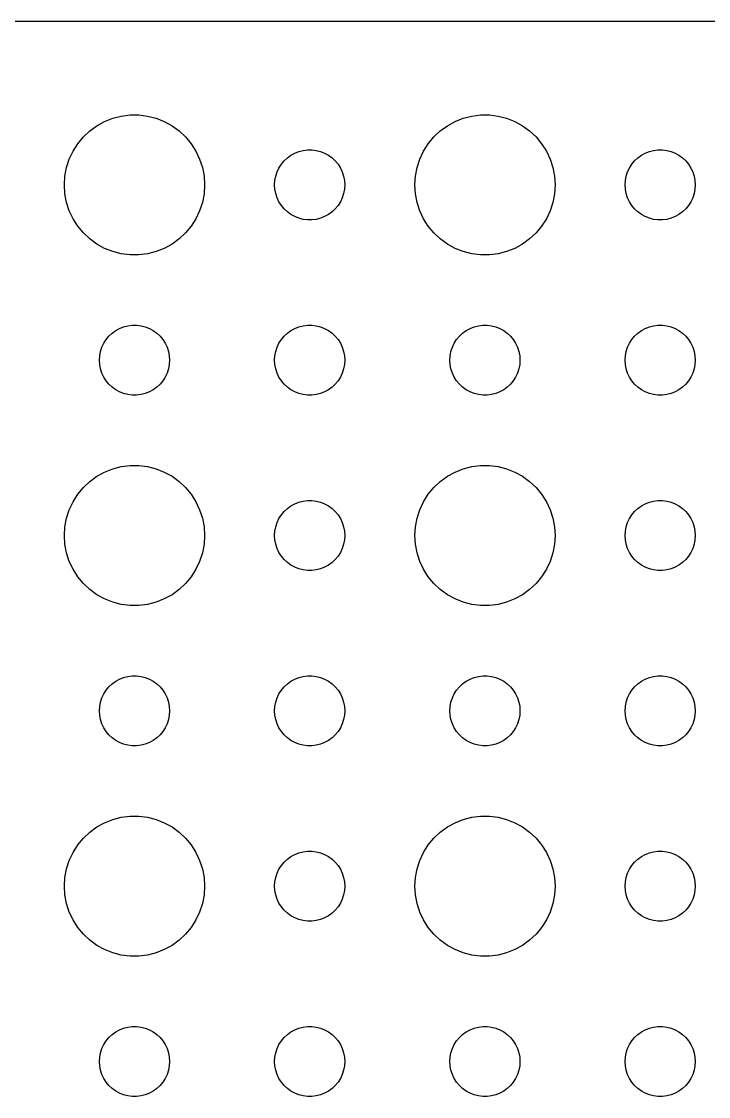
# Model space of a CAD drawing. Header units: metres. Extents: x -112 to 112, y -89 to 89.
# Drawn here: x 55.16 to 84.57, y 43.5 to 89.49 of the extents above; entities that cross this region are included whole.
import ezdxf

# ---------------------------------------------------------------- set-up
doc = ezdxf.new("R2010")
doc.units = ezdxf.units.M

msp = doc.modelspace()

# ---------------------------------------------------------------- linework, layer by layer
for p, q in [((107.314, 89.4901), (-107.314, 89.4901)), ((58.3925, 85.033), (58.7227, 85.2145)), ((58.7227, 85.2145), (59.0729, 85.3532)), ((59.0729, 85.3532), (59.4379, 85.4469)), ((59.4379, 85.4469), (59.8116, 85.4941)), ((59.8116, 85.4941), (60.1884, 85.4941)), ((60.1884, 85.4941), (60.5621, 85.4469)), ((60.5621, 85.4469), (60.927, 85.3532)), ((60.927, 85.3532), (61.2773, 85.2145)), ((61.2773, 85.2145), (61.6075, 85.033)), ((73.3925, 85.033), (73.7227, 85.2145)), ((73.7227, 85.2145), (74.073, 85.3532)), ((74.073, 85.3532), (74.4379, 85.4469)), ((74.4379, 85.4469), (74.8116, 85.4941)), ((74.8116, 85.4941), (75.1884, 85.4941)), ((75.1884, 85.4941), (75.5621, 85.4469)), ((75.5621, 85.4469), (75.927, 85.3532)), ((75.927, 85.3532), (76.2773, 85.2145)), ((76.2773, 85.2145), (76.6075, 85.033)), ((57.8131, 84.5536), (58.0877, 84.8115)), ((58.0877, 84.8115), (58.3925, 85.033)), ((61.6075, 85.033), (61.9123, 84.8115)), ((61.9123, 84.8115), (62.1869, 84.5536)), ((72.8131, 84.5536), (73.0877, 84.8115)), ((73.0877, 84.8115), (73.3925, 85.033)), ((76.6075, 85.033), (76.9123, 84.8115)), ((76.9123, 84.8115), (77.1869, 84.5536)), ((57.3711, 83.9453), (57.5729, 84.2634)), ((57.5729, 84.2634), (57.8131, 84.5536)), ((62.1869, 84.5536), (62.427, 84.2634)), ((62.427, 84.2634), (62.6289, 83.9453)), ((72.3711, 83.9453), (72.573, 84.2634)), ((72.573, 84.2634), (72.8131, 84.5536)), ((77.1869, 84.5536), (77.427, 84.2634)), ((77.427, 84.2634), (77.6289, 83.9453)), ((57.2107, 83.6044), (57.3711, 83.9453)), ((62.6289, 83.9453), (62.7893, 83.6044)), ((66.5439, 83.6558), (66.6963, 83.7665)), ((66.6963, 83.7665), (66.8613, 83.8572)), ((66.8613, 83.8572), (67.0365, 83.9266)), ((67.0365, 83.9266), (67.2189, 83.9734)), ((67.2189, 83.9734), (67.4058, 83.997)), ((67.4058, 83.997), (67.5942, 83.997)), ((67.5942, 83.997), (67.7811, 83.9734)), ((67.7811, 83.9734), (67.9635, 83.9266)), ((67.9635, 83.9266), (68.1387, 83.8572)), ((68.1387, 83.8572), (68.3037, 83.7665)), ((68.3037, 83.7665), (68.4561, 83.6558)), ((72.2107, 83.6044), (72.3711, 83.9453)), ((77.6289, 83.9453), (77.7893, 83.6044)), ((81.5439, 83.6558), (81.6963, 83.7665)), ((81.6963, 83.7665), (81.8613, 83.8572)), ((81.8613, 83.8572), (82.0365, 83.9266)), ((82.0365, 83.9266), (82.2189, 83.9734)), ((82.2189, 83.9734), (82.4058, 83.997)), ((82.4058, 83.997), (82.5942, 83.997)), ((82.5942, 83.997), (82.7811, 83.9734)), ((82.7811, 83.9734), (82.9635, 83.9266)), ((82.9635, 83.9266), (83.1387, 83.8572)), ((83.1387, 83.8572), (83.3037, 83.7665)), ((83.3037, 83.7665), (83.4561, 83.6558)), ((57.0237, 82.876), (57.0942, 83.2461)), ((57.0942, 83.2461), (57.2107, 83.6044)), ((62.7893, 83.6044), (62.9057, 83.2461)), ((62.9057, 83.2461), (62.9763, 82.876)), ((66.1855, 83.2226), (66.2865, 83.3817)), ((66.2865, 83.3817), (66.4065, 83.5268)), ((66.4065, 83.5268), (66.5439, 83.6558)), ((68.4561, 83.6558), (68.5934, 83.5268)), ((68.5934, 83.5268), (68.7135, 83.3817)), ((68.7135, 83.3817), (68.8145, 83.2226)), ((72.0237, 82.876), (72.0943, 83.2461)), ((72.0943, 83.2461), (72.2107, 83.6044)), ((77.7893, 83.6044), (77.9057, 83.2461)), ((77.9057, 83.2461), (77.9763, 82.876)), ((81.1855, 83.2226), (81.2865, 83.3817)), ((81.2865, 83.3817), (81.4065, 83.5268)), ((81.4065, 83.5268), (81.5439, 83.6558)), ((83.4561, 83.6558), (83.5934, 83.5268)), ((83.5934, 83.5268), (83.7135, 83.3817)), ((83.7135, 83.3817), (83.8145, 83.2226)), ((57, 82.5), (57.0237, 82.876)), ((62.9763, 82.876), (63, 82.5)), ((66.0118, 82.688), (66.0471, 82.873)), ((66.0471, 82.873), (66.1053, 83.0522)), ((66.1053, 83.0522), (66.1855, 83.2226)), ((68.8145, 83.2226), (68.8947, 83.0522)), ((68.8947, 83.0522), (68.9529, 82.873)), ((68.9529, 82.873), (68.9882, 82.688)), ((72, 82.5), (72.0237, 82.876)), ((77.9763, 82.876), (78, 82.5)), ((81.0118, 82.688), (81.0471, 82.873)), ((81.0471, 82.873), (81.1053, 83.0522)), ((81.1053, 83.0522), (81.1855, 83.2226)), ((83.8145, 83.2226), (83.8947, 83.0522)), ((83.8947, 83.0522), (83.9529, 82.873)), ((83.9529, 82.873), (83.9882, 82.688)), ((57.0237, 82.124), (57, 82.5)), ((63, 82.5), (62.9763, 82.124)), ((66, 82.5), (66.0118, 82.688)), ((66.0118, 82.312), (66, 82.5)), ((68.9882, 82.688), (69, 82.5)), ((69, 82.5), (68.9882, 82.312)), ((72.0237, 82.124), (72, 82.5)), ((78, 82.5), (77.9763, 82.124)), ((81, 82.5), (81.0118, 82.688)), ((81.0118, 82.312), (81, 82.5)), ((83.9882, 82.688), (84, 82.5)), ((84, 82.5), (83.9882, 82.312)), ((57.0942, 81.7539), (57.0237, 82.124)), ((62.9763, 82.124), (62.9057, 81.7539)), ((66.0471, 82.127), (66.0118, 82.312)), ((66.1053, 81.9478), (66.0471, 82.127)), ((66.1855, 81.7774), (66.1053, 81.9478)), ((68.8947, 81.9478), (68.8145, 81.7774)), ((68.9529, 82.127), (68.8947, 81.9478)), ((68.9882, 82.312), (68.9529, 82.127)), ((72.0943, 81.7539), (72.0237, 82.124)), ((77.9763, 82.124), (77.9057, 81.7539)), ((81.0471, 82.127), (81.0118, 82.312)), ((81.1053, 81.9478), (81.0471, 82.127)), ((81.1855, 81.7774), (81.1053, 81.9478)), ((83.8947, 81.9478), (83.8145, 81.7774)), ((83.9529, 82.127), (83.8947, 81.9478)), ((83.9882, 82.312), (83.9529, 82.127)), ((57.2107, 81.3956), (57.0942, 81.7539)), ((62.9057, 81.7539), (62.7893, 81.3956)), ((66.2865, 81.6183), (66.1855, 81.7774)), ((66.4065, 81.4732), (66.2865, 81.6183)), ((66.5439, 81.3442), (66.4065, 81.4732)), ((68.5934, 81.4732), (68.4561, 81.3442)), ((68.7135, 81.6183), (68.5934, 81.4732)), ((68.8145, 81.7774), (68.7135, 81.6183)), ((72.2107, 81.3956), (72.0943, 81.7539)), ((77.9057, 81.7539), (77.7893, 81.3956)), ((81.2865, 81.6183), (81.1855, 81.7774)), ((81.4065, 81.4732), (81.2865, 81.6183)), ((81.5439, 81.3442), (81.4065, 81.4732)), ((83.5934, 81.4732), (83.4561, 81.3442)), ((83.7135, 81.6183), (83.5934, 81.4732)), ((83.8145, 81.7774), (83.7135, 81.6183)), ((57.3711, 81.0547), (57.2107, 81.3956)), ((57.5729, 80.7366), (57.3711, 81.0547)), ((62.6289, 81.0547), (62.427, 80.7366)), ((62.7893, 81.3956), (62.6289, 81.0547)), ((66.6963, 81.2335), (66.5439, 81.3442)), ((66.8613, 81.1428), (66.6963, 81.2335)), ((67.0365, 81.0734), (66.8613, 81.1428)), ((67.2189, 81.0266), (67.0365, 81.0734)), ((67.4058, 81.003), (67.2189, 81.0266)), ((67.5942, 81.003), (67.4058, 81.003)), ((67.7811, 81.0266), (67.5942, 81.003)), ((67.9635, 81.0734), (67.7811, 81.0266)), ((68.1387, 81.1428), (67.9635, 81.0734)), ((68.3037, 81.2335), (68.1387, 81.1428)), ((68.4561, 81.3442), (68.3037, 81.2335)), ((72.3711, 81.0547), (72.2107, 81.3956)), ((72.573, 80.7366), (72.3711, 81.0547)), ((77.6289, 81.0547), (77.427, 80.7366)), ((77.7893, 81.3956), (77.6289, 81.0547)), ((81.6963, 81.2335), (81.5439, 81.3442)), ((81.8613, 81.1428), (81.6963, 81.2335)), ((82.0365, 81.0734), (81.8613, 81.1428)), ((82.2189, 81.0266), (82.0365, 81.0734)), ((82.4058, 81.003), (82.2189, 81.0266)), ((82.5942, 81.003), (82.4058, 81.003)), ((82.7811, 81.0266), (82.5942, 81.003)), ((82.9635, 81.0734), (82.7811, 81.0266)), ((83.1387, 81.1428), (82.9635, 81.0734)), ((83.3037, 81.2335), (83.1387, 81.1428)), ((83.4561, 81.3442), (83.3037, 81.2335)), ((57.8131, 80.4464), (57.5729, 80.7366)), ((62.427, 80.7366), (62.1869, 80.4464)), ((72.8131, 80.4464), (72.573, 80.7366)), ((77.427, 80.7366), (77.1869, 80.4464)), ((58.0877, 80.1885), (57.8131, 80.4464)), ((58.3925, 79.967), (58.0877, 80.1885)), ((61.9123, 80.1885), (61.6075, 79.967)), ((62.1869, 80.4464), (61.9123, 80.1885)), ((73.0877, 80.1885), (72.8131, 80.4464)), ((73.3925, 79.967), (73.0877, 80.1885)), ((76.9123, 80.1885), (76.6075, 79.967)), ((77.1869, 80.4464), (76.9123, 80.1885)), ((58.7227, 79.7855), (58.3925, 79.967)), ((59.0729, 79.6468), (58.7227, 79.7855)), ((59.4379, 79.5531), (59.0729, 79.6468)), ((60.927, 79.6468), (60.5621, 79.5531)), ((61.2773, 79.7855), (60.927, 79.6468)), ((61.6075, 79.967), (61.2773, 79.7855)), ((73.7227, 79.7855), (73.3925, 79.967)), ((74.073, 79.6468), (73.7227, 79.7855)), ((74.4379, 79.5531), (74.073, 79.6468)), ((75.927, 79.6468), (75.5621, 79.5531)), ((76.2773, 79.7855), (75.927, 79.6468)), ((76.6075, 79.967), (76.2773, 79.7855)), ((59.8116, 79.5059), (59.4379, 79.5531)), ((60.1884, 79.5059), (59.8116, 79.5059)), ((60.5621, 79.5531), (60.1884, 79.5059)), ((74.8116, 79.5059), (74.4379, 79.5531)), ((75.1884, 79.5059), (74.8116, 79.5059)), ((75.5621, 79.5531), (75.1884, 79.5059)), ((59.1963, 76.2665), (59.3613, 76.3572)), ((59.3613, 76.3572), (59.5365, 76.4266)), ((59.5365, 76.4266), (59.7189, 76.4734)), ((59.7189, 76.4734), (59.9058, 76.497)), ((59.9058, 76.497), (60.0942, 76.497)), ((60.0942, 76.497), (60.2811, 76.4734)), ((60.2811, 76.4734), (60.4635, 76.4266)), ((60.4635, 76.4266), (60.6387, 76.3572)), ((60.6387, 76.3572), (60.8037, 76.2665)), ((66.6963, 76.2665), (66.8613, 76.3572)), ((66.8613, 76.3572), (67.0365, 76.4266)), ((67.0365, 76.4266), (67.2189, 76.4734)), ((67.2189, 76.4734), (67.4058, 76.497)), ((67.4058, 76.497), (67.5942, 76.497)), ((67.5942, 76.497), (67.7811, 76.4734)), ((67.7811, 76.4734), (67.9635, 76.4266)), ((67.9635, 76.4266), (68.1387, 76.3572)), ((68.1387, 76.3572), (68.3037, 76.2665)), ((74.1963, 76.2665), (74.3613, 76.3572)), ((74.3613, 76.3572), (74.5365, 76.4266)), ((74.5365, 76.4266), (74.7189, 76.4734)), ((74.7189, 76.4734), (74.9058, 76.497)), ((74.9058, 76.497), (75.0942, 76.497)), ((75.0942, 76.497), (75.2811, 76.4734)), ((75.2811, 76.4734), (75.4635, 76.4266)), ((75.4635, 76.4266), (75.6387, 76.3572)), ((75.6387, 76.3572), (75.8037, 76.2665)), ((81.6963, 76.2665), (81.8613, 76.3572)), ((81.8613, 76.3572), (82.0365, 76.4266)), ((82.0365, 76.4266), (82.2189, 76.4734)), ((82.2189, 76.4734), (82.4058, 76.497)), ((82.4058, 76.497), (82.5942, 76.497)), ((82.5942, 76.497), (82.7811, 76.4734)), ((82.7811, 76.4734), (82.9635, 76.4266)), ((82.9635, 76.4266), (83.1387, 76.3572)), ((83.1387, 76.3572), (83.3037, 76.2665)), ((58.6855, 75.7226), (58.7865, 75.8817)), ((58.7865, 75.8817), (58.9065, 76.0268)), ((58.9065, 76.0268), (59.0439, 76.1558)), ((59.0439, 76.1558), (59.1963, 76.2665)), ((60.8037, 76.2665), (60.9561, 76.1558)), ((60.9561, 76.1558), (61.0934, 76.0268)), ((61.0934, 76.0268), (61.2135, 75.8817)), ((61.2135, 75.8817), (61.3145, 75.7226)), ((66.1855, 75.7226), (66.2865, 75.8817)), ((66.2865, 75.8817), (66.4065, 76.0268)), ((66.4065, 76.0268), (66.5439, 76.1558)), ((66.5439, 76.1558), (66.6963, 76.2665)), ((68.3037, 76.2665), (68.4561, 76.1558)), ((68.4561, 76.1558), (68.5934, 76.0268)), ((68.5934, 76.0268), (68.7135, 75.8817)), ((68.7135, 75.8817), (68.8145, 75.7226)), ((73.6855, 75.7226), (73.7865, 75.8817)), ((73.7865, 75.8817), (73.9065, 76.0268)), ((73.9065, 76.0268), (74.0439, 76.1558)), ((74.0439, 76.1558), (74.1963, 76.2665)), ((75.8037, 76.2665), (75.9561, 76.1558)), ((75.9561, 76.1558), (76.0934, 76.0268)), ((76.0934, 76.0268), (76.2135, 75.8817)), ((76.2135, 75.8817), (76.3145, 75.7226)), ((81.1855, 75.7226), (81.2865, 75.8817)), ((81.2865, 75.8817), (81.4065, 76.0268)), ((81.4065, 76.0268), (81.5439, 76.1558)), ((81.5439, 76.1558), (81.6963, 76.2665)), ((83.3037, 76.2665), (83.4561, 76.1558)), ((83.4561, 76.1558), (83.5934, 76.0268)), ((83.5934, 76.0268), (83.7135, 75.8817)), ((83.7135, 75.8817), (83.8145, 75.7226)), ((58.5471, 75.373), (58.6053, 75.5522)), ((58.6053, 75.5522), (58.6855, 75.7226)), ((61.3145, 75.7226), (61.3947, 75.5522)), ((61.3947, 75.5522), (61.4529, 75.373)), ((66.0471, 75.373), (66.1053, 75.5522)), ((66.1053, 75.5522), (66.1855, 75.7226)), ((68.8145, 75.7226), (68.8947, 75.5522)), ((68.8947, 75.5522), (68.9529, 75.373)), ((73.5471, 75.373), (73.6053, 75.5522)), ((73.6053, 75.5522), (73.6855, 75.7226)), ((76.3145, 75.7226), (76.3947, 75.5522)), ((76.3947, 75.5522), (76.4529, 75.373)), ((81.0471, 75.373), (81.1053, 75.5522)), ((81.1053, 75.5522), (81.1855, 75.7226)), ((83.8145, 75.7226), (83.8947, 75.5522)), ((83.8947, 75.5522), (83.9529, 75.373)), ((58.5, 75), (58.5118, 75.188)), ((58.5118, 74.812), (58.5, 75)), ((58.5118, 75.188), (58.5471, 75.373)), ((61.4529, 75.373), (61.4882, 75.188)), ((61.4882, 75.188), (61.5, 75)), ((61.5, 75), (61.4882, 74.812)), ((66, 75), (66.0118, 75.188)), ((66.0118, 74.812), (66, 75)), ((66.0118, 75.188), (66.0471, 75.373)), ((68.9529, 75.373), (68.9882, 75.188)), ((68.9882, 75.188), (69, 75)), ((69, 75), (68.9882, 74.812)), ((73.5, 75), (73.5118, 75.188)), ((73.5118, 74.812), (73.5, 75)), ((73.5118, 75.188), (73.5471, 75.373)), ((76.4529, 75.373), (76.4882, 75.188)), ((76.4882, 75.188), (76.5, 75)), ((76.5, 75), (76.4882, 74.812)), ((81, 75), (81.0118, 75.188)), ((81.0118, 74.812), (81, 75)), ((81.0118, 75.188), (81.0471, 75.373)), ((83.9529, 75.373), (83.9882, 75.188)), ((83.9882, 75.188), (84, 75)), ((84, 75), (83.9882, 74.812)), ((58.5471, 74.627), (58.5118, 74.812)), ((58.6053, 74.4478), (58.5471, 74.627)), ((61.4529, 74.627), (61.3947, 74.4478)), ((61.4882, 74.812), (61.4529, 74.627)), ((66.0471, 74.627), (66.0118, 74.812)), ((66.1053, 74.4478), (66.0471, 74.627)), ((68.9529, 74.627), (68.8947, 74.4478)), ((68.9882, 74.812), (68.9529, 74.627)), ((73.5471, 74.627), (73.5118, 74.812)), ((73.6053, 74.4478), (73.5471, 74.627)), ((76.4529, 74.627), (76.3947, 74.4478)), ((76.4882, 74.812), (76.4529, 74.627)), ((81.0471, 74.627), (81.0118, 74.812)), ((81.1053, 74.4478), (81.0471, 74.627)), ((83.9529, 74.627), (83.8947, 74.4478)), ((83.9882, 74.812), (83.9529, 74.627)), ((58.6855, 74.2774), (58.6053, 74.4478)), ((58.7865, 74.1183), (58.6855, 74.2774)), ((58.9065, 73.9732), (58.7865, 74.1183)), ((61.2135, 74.1183), (61.0934, 73.9732)), ((61.3145, 74.2774), (61.2135, 74.1183)), ((61.3947, 74.4478), (61.3145, 74.2774)), ((66.1855, 74.2774), (66.1053, 74.4478)), ((66.2865, 74.1183), (66.1855, 74.2774)), ((66.4065, 73.9732), (66.2865, 74.1183)), ((68.7135, 74.1183), (68.5934, 73.9732)), ((68.8145, 74.2774), (68.7135, 74.1183)), ((68.8947, 74.4478), (68.8145, 74.2774)), ((73.6855, 74.2774), (73.6053, 74.4478)), ((73.7865, 74.1183), (73.6855, 74.2774)), ((73.9065, 73.9732), (73.7865, 74.1183)), ((76.2135, 74.1183), (76.0934, 73.9732)), ((76.3145, 74.2774), (76.2135, 74.1183)), ((76.3947, 74.4478), (76.3145, 74.2774)), ((81.1855, 74.2774), (81.1053, 74.4478)), ((81.2865, 74.1183), (81.1855, 74.2774)), ((81.4065, 73.9732), (81.2865, 74.1183)), ((83.7135, 74.1183), (83.5934, 73.9732)), ((83.8145, 74.2774), (83.7135, 74.1183)), ((83.8947, 74.4478), (83.8145, 74.2774)), ((59.0439, 73.8442), (58.9065, 73.9732)), ((59.1963, 73.7335), (59.0439, 73.8442)), ((59.3613, 73.6428), (59.1963, 73.7335)), ((59.5365, 73.5734), (59.3613, 73.6428)), ((60.6387, 73.6428), (60.4635, 73.5734)), ((60.8037, 73.7335), (60.6387, 73.6428)), ((60.9561, 73.8442), (60.8037, 73.7335)), ((61.0934, 73.9732), (60.9561, 73.8442)), ((66.5439, 73.8442), (66.4065, 73.9732)), ((66.6963, 73.7335), (66.5439, 73.8442)), ((66.8613, 73.6428), (66.6963, 73.7335)), ((67.0365, 73.5734), (66.8613, 73.6428)), ((68.1387, 73.6428), (67.9635, 73.5734)), ((68.3037, 73.7335), (68.1387, 73.6428)), ((68.4561, 73.8442), (68.3037, 73.7335)), ((68.5934, 73.9732), (68.4561, 73.8442)), ((74.0439, 73.8442), (73.9065, 73.9732)), ((74.1963, 73.7335), (74.0439, 73.8442)), ((74.3613, 73.6428), (74.1963, 73.7335)), ((74.5365, 73.5734), (74.3613, 73.6428)), ((75.6387, 73.6428), (75.4635, 73.5734)), ((75.8037, 73.7335), (75.6387, 73.6428)), ((75.9561, 73.8442), (75.8037, 73.7335)), ((76.0934, 73.9732), (75.9561, 73.8442)), ((81.5439, 73.8442), (81.4065, 73.9732)), ((81.6963, 73.7335), (81.5439, 73.8442)), ((81.8613, 73.6428), (81.6963, 73.7335)), ((82.0365, 73.5734), (81.8613, 73.6428)), ((83.1387, 73.6428), (82.9635, 73.5734)), ((83.3037, 73.7335), (83.1387, 73.6428)), ((83.4561, 73.8442), (83.3037, 73.7335)), ((83.5934, 73.9732), (83.4561, 73.8442)), ((59.7189, 73.5266), (59.5365, 73.5734)), ((59.9058, 73.503), (59.7189, 73.5266)), ((60.0942, 73.503), (59.9058, 73.503)), ((60.2811, 73.5266), (60.0942, 73.503)), ((60.4635, 73.5734), (60.2811, 73.5266)), ((67.2189, 73.5266), (67.0365, 73.5734)), ((67.4058, 73.503), (67.2189, 73.5266)), ((67.5942, 73.503), (67.4058, 73.503)), ((67.7811, 73.5266), (67.5942, 73.503)), ((67.9635, 73.5734), (67.7811, 73.5266)), ((74.7189, 73.5266), (74.5365, 73.5734)), ((74.9058, 73.503), (74.7189, 73.5266)), ((75.0942, 73.503), (74.9058, 73.503)), ((75.2811, 73.5266), (75.0942, 73.503)), ((75.4635, 73.5734), (75.2811, 73.5266)), ((82.2189, 73.5266), (82.0365, 73.5734)), ((82.4058, 73.503), (82.2189, 73.5266)), ((82.5942, 73.503), (82.4058, 73.503)), ((82.7811, 73.5266), (82.5942, 73.503)), ((82.9635, 73.5734), (82.7811, 73.5266)), ((59.0729, 70.3532), (59.4379, 70.4469)), ((59.4379, 70.4469), (59.8116, 70.4941)), ((59.8116, 70.4941), (60.1884, 70.4941)), ((60.1884, 70.4941), (60.5621, 70.4469)), ((60.5621, 70.4469), (60.927, 70.3532)), ((74.073, 70.3532), (74.4379, 70.4469)), ((74.4379, 70.4469), (74.8116, 70.4941)), ((74.8116, 70.4941), (75.1884, 70.4941)), ((75.1884, 70.4941), (75.5621, 70.4469)), ((75.5621, 70.4469), (75.927, 70.3532)), ((58.0877, 69.8115), (58.3925, 70.033)), ((58.3925, 70.033), (58.7227, 70.2145)), ((58.7227, 70.2145), (59.0729, 70.3532)), ((60.927, 70.3532), (61.2773, 70.2145)), ((61.2773, 70.2145), (61.6075, 70.033)), ((61.6075, 70.033), (61.9123, 69.8115)), ((73.0877, 69.8115), (73.3925, 70.033)), ((73.3925, 70.033), (73.7227, 70.2145)), ((73.7227, 70.2145), (74.073, 70.3532)), ((75.927, 70.3532), (76.2773, 70.2145)), ((76.2773, 70.2145), (76.6075, 70.033)), ((76.6075, 70.033), (76.9123, 69.8115)), ((57.5729, 69.2634), (57.8131, 69.5536)), ((57.8131, 69.5536), (58.0877, 69.8115)), ((61.9123, 69.8115), (62.1869, 69.5536)), ((62.1869, 69.5536), (62.427, 69.2634)), ((72.573, 69.2634), (72.8131, 69.5536)), ((72.8131, 69.5536), (73.0877, 69.8115)), ((76.9123, 69.8115), (77.1869, 69.5536)), ((77.1869, 69.5536), (77.427, 69.2634)), ((57.3711, 68.9453), (57.5729, 69.2634)), ((62.427, 69.2634), (62.6289, 68.9453)), ((67.2189, 68.9734), (67.4058, 68.997)), ((67.4058, 68.997), (67.5942, 68.997)), ((67.5942, 68.997), (67.7811, 68.9734)), ((72.3711, 68.9453), (72.573, 69.2634)), ((77.427, 69.2634), (77.6289, 68.9453)), ((82.2189, 68.9734), (82.4058, 68.997)), ((82.4058, 68.997), (82.5942, 68.997)), ((82.5942, 68.997), (82.7811, 68.9734)), ((57.0942, 68.2461), (57.2107, 68.6044)), ((57.2107, 68.6044), (57.3711, 68.9453)), ((62.6289, 68.9453), (62.7893, 68.6044)), ((62.7893, 68.6044), (62.9057, 68.2461)), ((66.2865, 68.3817), (66.4065, 68.5268)), ((66.4065, 68.5268), (66.5439, 68.6558)), ((66.5439, 68.6558), (66.6963, 68.7665)), ((66.6963, 68.7665), (66.8613, 68.8572)), ((66.8613, 68.8572), (67.0365, 68.9266)), ((67.0365, 68.9266), (67.2189, 68.9734)), ((67.7811, 68.9734), (67.9635, 68.9266)), ((67.9635, 68.9266), (68.1387, 68.8572)), ((68.1387, 68.8572), (68.3037, 68.7665)), ((68.3037, 68.7665), (68.4561, 68.6558)), ((68.4561, 68.6558), (68.5934, 68.5268)), ((68.5934, 68.5268), (68.7135, 68.3817)), ((72.0943, 68.2461), (72.2107, 68.6044)), ((72.2107, 68.6044), (72.3711, 68.9453)), ((77.6289, 68.9453), (77.7893, 68.6044)), ((77.7893, 68.6044), (77.9057, 68.2461)), ((81.2865, 68.3817), (81.4065, 68.5268)), ((81.4065, 68.5268), (81.5439, 68.6558)), ((81.5439, 68.6558), (81.6963, 68.7665)), ((81.6963, 68.7665), (81.8613, 68.8572)), ((81.8613, 68.8572), (82.0365, 68.9266)), ((82.0365, 68.9266), (82.2189, 68.9734)), ((82.7811, 68.9734), (82.9635, 68.9266)), ((82.9635, 68.9266), (83.1387, 68.8572)), ((83.1387, 68.8572), (83.3037, 68.7665)), ((83.3037, 68.7665), (83.4561, 68.6558)), ((83.4561, 68.6558), (83.5934, 68.5268)), ((83.5934, 68.5268), (83.7135, 68.3817)), ((57.0237, 67.876), (57.0942, 68.2461)), ((62.9057, 68.2461), (62.9763, 67.876)), ((66.1053, 68.0522), (66.1855, 68.2226)), ((66.1855, 68.2226), (66.2865, 68.3817)), ((68.7135, 68.3817), (68.8145, 68.2226)), ((68.8145, 68.2226), (68.8947, 68.0522)), ((72.0237, 67.876), (72.0943, 68.2461)), ((77.9057, 68.2461), (77.9763, 67.876)), ((81.1053, 68.0522), (81.1855, 68.2226)), ((81.1855, 68.2226), (81.2865, 68.3817)), ((83.7135, 68.3817), (83.8145, 68.2226)), ((83.8145, 68.2226), (83.8947, 68.0522)), ((57, 67.5), (57.0237, 67.876)), ((62.9763, 67.876), (63, 67.5)), ((66, 67.5), (66.0118, 67.688)), ((66.0118, 67.688), (66.0471, 67.873)), ((66.0471, 67.873), (66.1053, 68.0522)), ((68.8947, 68.0522), (68.9529, 67.873)), ((68.9529, 67.873), (68.9882, 67.688)), ((68.9882, 67.688), (69, 67.5)), ((72, 67.5), (72.0237, 67.876)), ((77.9763, 67.876), (78, 67.5)), ((81, 67.5), (81.0118, 67.688)), ((81.0118, 67.688), (81.0471, 67.873)), ((81.0471, 67.873), (81.1053, 68.0522)), ((83.8947, 68.0522), (83.9529, 67.873)), ((83.9529, 67.873), (83.9882, 67.688)), ((83.9882, 67.688), (84, 67.5)), ((57.0237, 67.124), (57, 67.5)), ((63, 67.5), (62.9763, 67.124)), ((66.0118, 67.312), (66, 67.5)), ((66.0471, 67.127), (66.0118, 67.312)), ((68.9882, 67.312), (68.9529, 67.127)), ((69, 67.5), (68.9882, 67.312)), ((72.0237, 67.124), (72, 67.5)), ((78, 67.5), (77.9763, 67.124)), ((81.0118, 67.312), (81, 67.5)), ((81.0471, 67.127), (81.0118, 67.312)), ((83.9882, 67.312), (83.9529, 67.127)), ((84, 67.5), (83.9882, 67.312)), ((57.0942, 66.7539), (57.0237, 67.124)), ((57.2107, 66.3956), (57.0942, 66.7539)), ((62.9057, 66.7539), (62.7893, 66.3956)), ((62.9763, 67.124), (62.9057, 66.7539)), ((66.1053, 66.9478), (66.0471, 67.127)), ((66.1855, 66.7774), (66.1053, 66.9478)), ((66.2865, 66.6183), (66.1855, 66.7774)), ((68.8145, 66.7774), (68.7135, 66.6183)), ((68.8947, 66.9478), (68.8145, 66.7774)), ((68.9529, 67.127), (68.8947, 66.9478)), ((72.0943, 66.7539), (72.0237, 67.124)), ((72.2107, 66.3956), (72.0943, 66.7539)), ((77.9057, 66.7539), (77.7893, 66.3956)), ((77.9763, 67.124), (77.9057, 66.7539)), ((81.1053, 66.9478), (81.0471, 67.127)), ((81.1855, 66.7774), (81.1053, 66.9478)), ((81.2865, 66.6183), (81.1855, 66.7774)), ((83.8145, 66.7774), (83.7135, 66.6183)), ((83.8947, 66.9478), (83.8145, 66.7774)), ((83.9529, 67.127), (83.8947, 66.9478)), ((57.3711, 66.0547), (57.2107, 66.3956)), ((62.7893, 66.3956), (62.6289, 66.0547)), ((66.4065, 66.4732), (66.2865, 66.6183)), ((66.5439, 66.3442), (66.4065, 66.4732)), ((66.6963, 66.2335), (66.5439, 66.3442)), ((66.8613, 66.1428), (66.6963, 66.2335)), ((68.3037, 66.2335), (68.1387, 66.1428)), ((68.4561, 66.3442), (68.3037, 66.2335)), ((68.5934, 66.4732), (68.4561, 66.3442)), ((68.7135, 66.6183), (68.5934, 66.4732)), ((72.3711, 66.0547), (72.2107, 66.3956)), ((77.7893, 66.3956), (77.6289, 66.0547)), ((81.4065, 66.4732), (81.2865, 66.6183)), ((81.5439, 66.3442), (81.4065, 66.4732)), ((81.6963, 66.2335), (81.5439, 66.3442)), ((81.8613, 66.1428), (81.6963, 66.2335)), ((83.3037, 66.2335), (83.1387, 66.1428)), ((83.4561, 66.3442), (83.3037, 66.2335)), ((83.5934, 66.4732), (83.4561, 66.3442)), ((83.7135, 66.6183), (83.5934, 66.4732)), ((57.5729, 65.7366), (57.3711, 66.0547)), ((62.6289, 66.0547), (62.427, 65.7366)), ((67.0365, 66.0734), (66.8613, 66.1428)), ((67.2189, 66.0266), (67.0365, 66.0734)), ((67.4058, 66.003), (67.2189, 66.0266)), ((67.5942, 66.003), (67.4058, 66.003)), ((67.7811, 66.0266), (67.5942, 66.003)), ((67.9635, 66.0734), (67.7811, 66.0266)), ((68.1387, 66.1428), (67.9635, 66.0734)), ((72.573, 65.7366), (72.3711, 66.0547)), ((77.6289, 66.0547), (77.427, 65.7366)), ((82.0365, 66.0734), (81.8613, 66.1428)), ((82.2189, 66.0266), (82.0365, 66.0734)), ((82.4058, 66.003), (82.2189, 66.0266)), ((82.5942, 66.003), (82.4058, 66.003)), ((82.7811, 66.0266), (82.5942, 66.003)), ((82.9635, 66.0734), (82.7811, 66.0266)), ((83.1387, 66.1428), (82.9635, 66.0734)), ((57.8131, 65.4464), (57.5729, 65.7366)), ((58.0877, 65.1885), (57.8131, 65.4464)), ((62.1869, 65.4464), (61.9123, 65.1885)), ((62.427, 65.7366), (62.1869, 65.4464)), ((72.8131, 65.4464), (72.573, 65.7366)), ((73.0877, 65.1885), (72.8131, 65.4464)), ((77.1869, 65.4464), (76.9123, 65.1885)), ((77.427, 65.7366), (77.1869, 65.4464)), ((58.3925, 64.967), (58.0877, 65.1885)), ((58.7227, 64.7855), (58.3925, 64.967)), ((61.6075, 64.967), (61.2773, 64.7855)), ((61.9123, 65.1885), (61.6075, 64.967)), ((73.3925, 64.967), (73.0877, 65.1885)), ((73.7227, 64.7855), (73.3925, 64.967)), ((76.6075, 64.967), (76.2773, 64.7855)), ((76.9123, 65.1885), (76.6075, 64.967)), ((59.0729, 64.6468), (58.7227, 64.7855)), ((59.4379, 64.5531), (59.0729, 64.6468)), ((59.8116, 64.5059), (59.4379, 64.5531)), ((60.1884, 64.5059), (59.8116, 64.5059)), ((60.5621, 64.5531), (60.1884, 64.5059)), ((60.927, 64.6468), (60.5621, 64.5531)), ((61.2773, 64.7855), (60.927, 64.6468)), ((74.073, 64.6468), (73.7227, 64.7855)), ((74.4379, 64.5531), (74.073, 64.6468)), ((74.8116, 64.5059), (74.4379, 64.5531)), ((75.1884, 64.5059), (74.8116, 64.5059)), ((75.5621, 64.5531), (75.1884, 64.5059)), ((75.927, 64.6468), (75.5621, 64.5531)), ((76.2773, 64.7855), (75.927, 64.6468)), ((59.0439, 61.1558), (59.1963, 61.2665)), ((59.1963, 61.2665), (59.3613, 61.3572)), ((59.3613, 61.3572), (59.5365, 61.4266)), ((59.5365, 61.4266), (59.7189, 61.4734)), ((59.7189, 61.4734), (59.9058, 61.497)), ((59.9058, 61.497), (60.0942, 61.497)), ((60.0942, 61.497), (60.2811, 61.4734)), ((60.2811, 61.4734), (60.4635, 61.4266)), ((60.4635, 61.4266), (60.6387, 61.3572)), ((60.6387, 61.3572), (60.8037, 61.2665)), ((60.8037, 61.2665), (60.9561, 61.1558)), ((66.5439, 61.1558), (66.6963, 61.2665)), ((66.6963, 61.2665), (66.8613, 61.3572)), ((66.8613, 61.3572), (67.0365, 61.4266)), ((67.0365, 61.4266), (67.2189, 61.4734)), ((67.2189, 61.4734), (67.4058, 61.497)), ((67.4058, 61.497), (67.5942, 61.497)), ((67.5942, 61.497), (67.7811, 61.4734)), ((67.7811, 61.4734), (67.9635, 61.4266)), ((67.9635, 61.4266), (68.1387, 61.3572)), ((68.1387, 61.3572), (68.3037, 61.2665)), ((68.3037, 61.2665), (68.4561, 61.1558)), ((74.0439, 61.1558), (74.1963, 61.2665)), ((74.1963, 61.2665), (74.3613, 61.3572)), ((74.3613, 61.3572), (74.5365, 61.4266)), ((74.5365, 61.4266), (74.7189, 61.4734)), ((74.7189, 61.4734), (74.9058, 61.497)), ((74.9058, 61.497), (75.0942, 61.497)), ((75.0942, 61.497), (75.2811, 61.4734)), ((75.2811, 61.4734), (75.4635, 61.4266)), ((75.4635, 61.4266), (75.6387, 61.3572)), ((75.6387, 61.3572), (75.8037, 61.2665)), ((75.8037, 61.2665), (75.9561, 61.1558)), ((81.5439, 61.1558), (81.6963, 61.2665)), ((81.6963, 61.2665), (81.8613, 61.3572)), ((81.8613, 61.3572), (82.0365, 61.4266)), ((82.0365, 61.4266), (82.2189, 61.4734)), ((82.2189, 61.4734), (82.4058, 61.497)), ((82.4058, 61.497), (82.5942, 61.497)), ((82.5942, 61.497), (82.7811, 61.4734)), ((82.7811, 61.4734), (82.9635, 61.4266)), ((82.9635, 61.4266), (83.1387, 61.3572)), ((83.1387, 61.3572), (83.3037, 61.2665)), ((83.3037, 61.2665), (83.4561, 61.1558)), ((58.6053, 60.5522), (58.6855, 60.7226)), ((58.6855, 60.7226), (58.7865, 60.8817)), ((58.7865, 60.8817), (58.9065, 61.0268)), ((58.9065, 61.0268), (59.0439, 61.1558)), ((60.9561, 61.1558), (61.0934, 61.0268)), ((61.0934, 61.0268), (61.2135, 60.8817)), ((61.2135, 60.8817), (61.3145, 60.7226)), ((61.3145, 60.7226), (61.3947, 60.5522)), ((66.1053, 60.5522), (66.1855, 60.7226)), ((66.1855, 60.7226), (66.2865, 60.8817)), ((66.2865, 60.8817), (66.4065, 61.0268)), ((66.4065, 61.0268), (66.5439, 61.1558)), ((68.4561, 61.1558), (68.5934, 61.0268)), ((68.5934, 61.0268), (68.7135, 60.8817)), ((68.7135, 60.8817), (68.8145, 60.7226)), ((68.8145, 60.7226), (68.8947, 60.5522)), ((73.6053, 60.5522), (73.6855, 60.7226)), ((73.6855, 60.7226), (73.7865, 60.8817)), ((73.7865, 60.8817), (73.9065, 61.0268)), ((73.9065, 61.0268), (74.0439, 61.1558)), ((75.9561, 61.1558), (76.0934, 61.0268)), ((76.0934, 61.0268), (76.2135, 60.8817)), ((76.2135, 60.8817), (76.3145, 60.7226)), ((76.3145, 60.7226), (76.3947, 60.5522)), ((81.1053, 60.5522), (81.1855, 60.7226)), ((81.1855, 60.7226), (81.2865, 60.8817)), ((81.2865, 60.8817), (81.4065, 61.0268)), ((81.4065, 61.0268), (81.5439, 61.1558)), ((83.4561, 61.1558), (83.5934, 61.0268)), ((83.5934, 61.0268), (83.7135, 60.8817)), ((83.7135, 60.8817), (83.8145, 60.7226)), ((83.8145, 60.7226), (83.8947, 60.5522)), ((58.5118, 60.188), (58.5471, 60.373)), ((58.5471, 60.373), (58.6053, 60.5522)), ((61.3947, 60.5522), (61.4529, 60.373)), ((61.4529, 60.373), (61.4882, 60.188)), ((66.0118, 60.188), (66.0471, 60.373)), ((66.0471, 60.373), (66.1053, 60.5522)), ((68.8947, 60.5522), (68.9529, 60.373)), ((68.9529, 60.373), (68.9882, 60.188)), ((73.5118, 60.188), (73.5471, 60.373)), ((73.5471, 60.373), (73.6053, 60.5522)), ((76.3947, 60.5522), (76.4529, 60.373)), ((76.4529, 60.373), (76.4882, 60.188)), ((81.0118, 60.188), (81.0471, 60.373)), ((81.0471, 60.373), (81.1053, 60.5522)), ((83.8947, 60.5522), (83.9529, 60.373)), ((83.9529, 60.373), (83.9882, 60.188)), ((58.5, 60), (58.5118, 60.188)), ((58.5118, 59.812), (58.5, 60)), ((58.5471, 59.627), (58.5118, 59.812)), ((61.4882, 59.812), (61.4529, 59.627)), ((61.4882, 60.188), (61.5, 60)), ((61.5, 60), (61.4882, 59.812)), ((66, 60), (66.0118, 60.188)), ((66.0118, 59.812), (66, 60)), ((66.0471, 59.627), (66.0118, 59.812)), ((68.9882, 59.812), (68.9529, 59.627)), ((68.9882, 60.188), (69, 60)), ((69, 60), (68.9882, 59.812)), ((73.5, 60), (73.5118, 60.188)), ((73.5118, 59.812), (73.5, 60)), ((73.5471, 59.627), (73.5118, 59.812)), ((76.4882, 59.812), (76.4529, 59.627)), ((76.4882, 60.188), (76.5, 60)), ((76.5, 60), (76.4882, 59.812)), ((81, 60), (81.0118, 60.188)), ((81.0118, 59.812), (81, 60)), ((81.0471, 59.627), (81.0118, 59.812)), ((83.9882, 59.812), (83.9529, 59.627)), ((83.9882, 60.188), (84, 60)), ((84, 60), (83.9882, 59.812)), ((58.6053, 59.4478), (58.5471, 59.627)), ((58.6855, 59.2774), (58.6053, 59.4478)), ((61.3947, 59.4478), (61.3145, 59.2774)), ((61.4529, 59.627), (61.3947, 59.4478)), ((66.1053, 59.4478), (66.0471, 59.627)), ((66.1855, 59.2774), (66.1053, 59.4478)), ((68.8947, 59.4478), (68.8145, 59.2774)), ((68.9529, 59.627), (68.8947, 59.4478)), ((73.6053, 59.4478), (73.5471, 59.627)), ((73.6855, 59.2774), (73.6053, 59.4478)), ((76.3947, 59.4478), (76.3145, 59.2774)), ((76.4529, 59.627), (76.3947, 59.4478)), ((81.1053, 59.4478), (81.0471, 59.627)), ((81.1855, 59.2774), (81.1053, 59.4478)), ((83.8947, 59.4478), (83.8145, 59.2774)), ((83.9529, 59.627), (83.8947, 59.4478)), ((58.7865, 59.1183), (58.6855, 59.2774)), ((58.9065, 58.9732), (58.7865, 59.1183)), ((59.0439, 58.8442), (58.9065, 58.9732)), ((61.0934, 58.9732), (60.9561, 58.8442)), ((61.2135, 59.1183), (61.0934, 58.9732)), ((61.3145, 59.2774), (61.2135, 59.1183)), ((66.2865, 59.1183), (66.1855, 59.2774)), ((66.4065, 58.9732), (66.2865, 59.1183)), ((66.5439, 58.8442), (66.4065, 58.9732)), ((68.5934, 58.9732), (68.4561, 58.8442)), ((68.7135, 59.1183), (68.5934, 58.9732)), ((68.8145, 59.2774), (68.7135, 59.1183)), ((73.7865, 59.1183), (73.6855, 59.2774)), ((73.9065, 58.9732), (73.7865, 59.1183)), ((74.0439, 58.8442), (73.9065, 58.9732)), ((76.0934, 58.9732), (75.9561, 58.8442)), ((76.2135, 59.1183), (76.0934, 58.9732)), ((76.3145, 59.2774), (76.2135, 59.1183)), ((81.2865, 59.1183), (81.1855, 59.2774)), ((81.4065, 58.9732), (81.2865, 59.1183)), ((81.5439, 58.8442), (81.4065, 58.9732)), ((83.5934, 58.9732), (83.4561, 58.8442)), ((83.7135, 59.1183), (83.5934, 58.9732)), ((83.8145, 59.2774), (83.7135, 59.1183)), ((59.1963, 58.7335), (59.0439, 58.8442)), ((59.3613, 58.6428), (59.1963, 58.7335)), ((59.5365, 58.5734), (59.3613, 58.6428)), ((59.7189, 58.5266), (59.5365, 58.5734)), ((59.9058, 58.503), (59.7189, 58.5266)), ((60.0942, 58.503), (59.9058, 58.503)), ((60.2811, 58.5266), (60.0942, 58.503)), ((60.4635, 58.5734), (60.2811, 58.5266)), ((60.6387, 58.6428), (60.4635, 58.5734)), ((60.8037, 58.7335), (60.6387, 58.6428)), ((60.9561, 58.8442), (60.8037, 58.7335)), ((66.6963, 58.7335), (66.5439, 58.8442)), ((66.8613, 58.6428), (66.6963, 58.7335)), ((67.0365, 58.5734), (66.8613, 58.6428)), ((67.2189, 58.5266), (67.0365, 58.5734)), ((67.4058, 58.503), (67.2189, 58.5266)), ((67.5942, 58.503), (67.4058, 58.503)), ((67.7811, 58.5266), (67.5942, 58.503)), ((67.9635, 58.5734), (67.7811, 58.5266)), ((68.1387, 58.6428), (67.9635, 58.5734)), ((68.3037, 58.7335), (68.1387, 58.6428)), ((68.4561, 58.8442), (68.3037, 58.7335)), ((74.1963, 58.7335), (74.0439, 58.8442)), ((74.3613, 58.6428), (74.1963, 58.7335)), ((74.5365, 58.5734), (74.3613, 58.6428)), ((74.7189, 58.5266), (74.5365, 58.5734)), ((74.9058, 58.503), (74.7189, 58.5266)), ((75.0942, 58.503), (74.9058, 58.503)), ((75.2811, 58.5266), (75.0942, 58.503)), ((75.4635, 58.5734), (75.2811, 58.5266)), ((75.6387, 58.6428), (75.4635, 58.5734)), ((75.8037, 58.7335), (75.6387, 58.6428)), ((75.9561, 58.8442), (75.8037, 58.7335)), ((81.6963, 58.7335), (81.5439, 58.8442)), ((81.8613, 58.6428), (81.6963, 58.7335)), ((82.0365, 58.5734), (81.8613, 58.6428)), ((82.2189, 58.5266), (82.0365, 58.5734)), ((82.4058, 58.503), (82.2189, 58.5266)), ((82.5942, 58.503), (82.4058, 58.503)), ((82.7811, 58.5266), (82.5942, 58.503)), ((82.9635, 58.5734), (82.7811, 58.5266)), ((83.1387, 58.6428), (82.9635, 58.5734)), ((83.3037, 58.7335), (83.1387, 58.6428)), ((83.4561, 58.8442), (83.3037, 58.7335)), ((58.3925, 55.033), (58.7227, 55.2145)), ((58.7227, 55.2145), (59.0729, 55.3532)), ((59.0729, 55.3532), (59.4379, 55.4469)), ((59.4379, 55.4469), (59.8116, 55.4941)), ((59.8116, 55.4941), (60.1884, 55.4941)), ((60.1884, 55.4941), (60.5621, 55.4469)), ((60.5621, 55.4469), (60.927, 55.3532)), ((60.927, 55.3532), (61.2773, 55.2145)), ((61.2773, 55.2145), (61.6075, 55.033)), ((73.3925, 55.033), (73.7227, 55.2145)), ((73.7227, 55.2145), (74.073, 55.3532)), ((74.073, 55.3532), (74.4379, 55.4469)), ((74.4379, 55.4469), (74.8116, 55.4941)), ((74.8116, 55.4941), (75.1884, 55.4941)), ((75.1884, 55.4941), (75.5621, 55.4469)), ((75.5621, 55.4469), (75.927, 55.3532)), ((75.927, 55.3532), (76.2773, 55.2145)), ((76.2773, 55.2145), (76.6075, 55.033)), ((57.8131, 54.5536), (58.0877, 54.8115)), ((58.0877, 54.8115), (58.3925, 55.033)), ((61.6075, 55.033), (61.9123, 54.8115)), ((61.9123, 54.8115), (62.1869, 54.5536)), ((72.8131, 54.5536), (73.0877, 54.8115)), ((73.0877, 54.8115), (73.3925, 55.033)), ((76.6075, 55.033), (76.9123, 54.8115)), ((76.9123, 54.8115), (77.1869, 54.5536)), ((57.5729, 54.2634), (57.8131, 54.5536)), ((62.1869, 54.5536), (62.427, 54.2634)), ((72.573, 54.2634), (72.8131, 54.5536)), ((77.1869, 54.5536), (77.427, 54.2634)), ((57.2107, 53.6044), (57.3711, 53.9453)), ((57.3711, 53.9453), (57.5729, 54.2634)), ((62.427, 54.2634), (62.6289, 53.9453)), ((62.6289, 53.9453), (62.7893, 53.6044)), ((66.6963, 53.7665), (66.8613, 53.8572)), ((66.8613, 53.8572), (67.0365, 53.9266)), ((67.0365, 53.9266), (67.2189, 53.9734)), ((67.2189, 53.9734), (67.4058, 53.997)), ((67.4058, 53.997), (67.5942, 53.997)), ((67.5942, 53.997), (67.7811, 53.9734)), ((67.7811, 53.9734), (67.9635, 53.9266)), ((67.9635, 53.9266), (68.1387, 53.8572)), ((68.1387, 53.8572), (68.3037, 53.7665)), ((72.2107, 53.6044), (72.3711, 53.9453)), ((72.3711, 53.9453), (72.573, 54.2634)), ((77.427, 54.2634), (77.6289, 53.9453)), ((77.6289, 53.9453), (77.7893, 53.6044)), ((81.6963, 53.7665), (81.8613, 53.8572)), ((81.8613, 53.8572), (82.0365, 53.9266)), ((82.0365, 53.9266), (82.2189, 53.9734)), ((82.2189, 53.9734), (82.4058, 53.997)), ((82.4058, 53.997), (82.5942, 53.997)), ((82.5942, 53.997), (82.7811, 53.9734)), ((82.7811, 53.9734), (82.9635, 53.9266)), ((82.9635, 53.9266), (83.1387, 53.8572)), ((83.1387, 53.8572), (83.3037, 53.7665)), ((57.0942, 53.2461), (57.2107, 53.6044)), ((62.7893, 53.6044), (62.9057, 53.2461)), ((66.1855, 53.2226), (66.2865, 53.3817)), ((66.2865, 53.3817), (66.4065, 53.5268)), ((66.4065, 53.5268), (66.5439, 53.6558)), ((66.5439, 53.6558), (66.6963, 53.7665)), ((68.3037, 53.7665), (68.4561, 53.6558)), ((68.4561, 53.6558), (68.5934, 53.5268)), ((68.5934, 53.5268), (68.7135, 53.3817)), ((68.7135, 53.3817), (68.8145, 53.2226)), ((72.0943, 53.2461), (72.2107, 53.6044)), ((77.7893, 53.6044), (77.9057, 53.2461)), ((81.1855, 53.2226), (81.2865, 53.3817)), ((81.2865, 53.3817), (81.4065, 53.5268)), ((81.4065, 53.5268), (81.5439, 53.6558)), ((81.5439, 53.6558), (81.6963, 53.7665)), ((83.3037, 53.7665), (83.4561, 53.6558)), ((83.4561, 53.6558), (83.5934, 53.5268)), ((83.5934, 53.5268), (83.7135, 53.3817)), ((83.7135, 53.3817), (83.8145, 53.2226)), ((57.0237, 52.876), (57.0942, 53.2461)), ((62.9057, 53.2461), (62.9763, 52.876)), ((66.0471, 52.873), (66.1053, 53.0522)), ((66.1053, 53.0522), (66.1855, 53.2226)), ((68.8145, 53.2226), (68.8947, 53.0522)), ((68.8947, 53.0522), (68.9529, 52.873)), ((72.0237, 52.876), (72.0943, 53.2461)), ((77.9057, 53.2461), (77.9763, 52.876)), ((81.0471, 52.873), (81.1053, 53.0522)), ((81.1053, 53.0522), (81.1855, 53.2226)), ((83.8145, 53.2226), (83.8947, 53.0522)), ((83.8947, 53.0522), (83.9529, 52.873)), ((57, 52.5), (57.0237, 52.876)), ((57.0237, 52.124), (57, 52.5)), ((62.9763, 52.876), (63, 52.5)), ((63, 52.5), (62.9763, 52.124)), ((66, 52.5), (66.0118, 52.688)), ((66.0118, 52.312), (66, 52.5)), ((66.0118, 52.688), (66.0471, 52.873)), ((68.9529, 52.873), (68.9882, 52.688)), ((68.9882, 52.688), (69, 52.5)), ((69, 52.5), (68.9882, 52.312)), ((72, 52.5), (72.0237, 52.876)), ((72.0237, 52.124), (72, 52.5)), ((77.9763, 52.876), (78, 52.5)), ((78, 52.5), (77.9763, 52.124)), ((81, 52.5), (81.0118, 52.688)), ((81.0118, 52.312), (81, 52.5)), ((81.0118, 52.688), (81.0471, 52.873)), ((83.9529, 52.873), (83.9882, 52.688)), ((83.9882, 52.688), (84, 52.5)), ((84, 52.5), (83.9882, 52.312)), ((57.0942, 51.7539), (57.0237, 52.124)), ((62.9763, 52.124), (62.9057, 51.7539)), ((66.0471, 52.127), (66.0118, 52.312)), ((66.1053, 51.9478), (66.0471, 52.127)), ((68.9529, 52.127), (68.8947, 51.9478)), ((68.9882, 52.312), (68.9529, 52.127)), ((72.0943, 51.7539), (72.0237, 52.124)), ((77.9763, 52.124), (77.9057, 51.7539)), ((81.0471, 52.127), (81.0118, 52.312)), ((81.1053, 51.9478), (81.0471, 52.127)), ((83.9529, 52.127), (83.8947, 51.9478)), ((83.9882, 52.312), (83.9529, 52.127)), ((57.2107, 51.3956), (57.0942, 51.7539)), ((62.9057, 51.7539), (62.7893, 51.3956)), ((66.1855, 51.7774), (66.1053, 51.9478)), ((66.2865, 51.6183), (66.1855, 51.7774)), ((66.4065, 51.4732), (66.2865, 51.6183)), ((68.7135, 51.6183), (68.5934, 51.4732)), ((68.8145, 51.7774), (68.7135, 51.6183)), ((68.8947, 51.9478), (68.8145, 51.7774)), ((72.2107, 51.3956), (72.0943, 51.7539)), ((77.9057, 51.7539), (77.7893, 51.3956)), ((81.1855, 51.7774), (81.1053, 51.9478)), ((81.2865, 51.6183), (81.1855, 51.7774)), ((81.4065, 51.4732), (81.2865, 51.6183)), ((83.7135, 51.6183), (83.5934, 51.4732)), ((83.8145, 51.7774), (83.7135, 51.6183)), ((83.8947, 51.9478), (83.8145, 51.7774)), ((57.3711, 51.0547), (57.2107, 51.3956)), ((57.5729, 50.7366), (57.3711, 51.0547)), ((62.6289, 51.0547), (62.427, 50.7366)), ((62.7893, 51.3956), (62.6289, 51.0547)), ((66.5439, 51.3442), (66.4065, 51.4732)), ((66.6963, 51.2335), (66.5439, 51.3442)), ((66.8613, 51.1428), (66.6963, 51.2335)), ((67.0365, 51.0734), (66.8613, 51.1428)), ((67.2189, 51.0266), (67.0365, 51.0734)), ((67.9635, 51.0734), (67.7811, 51.0266)), ((68.1387, 51.1428), (67.9635, 51.0734)), ((68.3037, 51.2335), (68.1387, 51.1428)), ((68.4561, 51.3442), (68.3037, 51.2335)), ((68.5934, 51.4732), (68.4561, 51.3442)), ((72.3711, 51.0547), (72.2107, 51.3956)), ((72.573, 50.7366), (72.3711, 51.0547)), ((77.6289, 51.0547), (77.427, 50.7366)), ((77.7893, 51.3956), (77.6289, 51.0547)), ((81.5439, 51.3442), (81.4065, 51.4732)), ((81.6963, 51.2335), (81.5439, 51.3442)), ((81.8613, 51.1428), (81.6963, 51.2335)), ((82.0365, 51.0734), (81.8613, 51.1428)), ((82.2189, 51.0266), (82.0365, 51.0734)), ((82.9635, 51.0734), (82.7811, 51.0266)), ((83.1387, 51.1428), (82.9635, 51.0734)), ((83.3037, 51.2335), (83.1387, 51.1428)), ((83.4561, 51.3442), (83.3037, 51.2335)), ((83.5934, 51.4732), (83.4561, 51.3442)), ((57.8131, 50.4464), (57.5729, 50.7366)), ((62.427, 50.7366), (62.1869, 50.4464)), ((67.4058, 51.003), (67.2189, 51.0266)), ((67.5942, 51.003), (67.4058, 51.003)), ((67.7811, 51.0266), (67.5942, 51.003)), ((72.8131, 50.4464), (72.573, 50.7366)), ((77.427, 50.7366), (77.1869, 50.4464)), ((82.4058, 51.003), (82.2189, 51.0266)), ((82.5942, 51.003), (82.4058, 51.003)), ((82.7811, 51.0266), (82.5942, 51.003)), ((58.0877, 50.1885), (57.8131, 50.4464)), ((58.3925, 49.967), (58.0877, 50.1885)), ((61.9123, 50.1885), (61.6075, 49.967)), ((62.1869, 50.4464), (61.9123, 50.1885)), ((73.0877, 50.1885), (72.8131, 50.4464)), ((73.3925, 49.967), (73.0877, 50.1885)), ((76.9123, 50.1885), (76.6075, 49.967)), ((77.1869, 50.4464), (76.9123, 50.1885)), ((58.7227, 49.7855), (58.3925, 49.967)), ((59.0729, 49.6468), (58.7227, 49.7855)), ((61.2773, 49.7855), (60.927, 49.6468)), ((61.6075, 49.967), (61.2773, 49.7855)), ((73.7227, 49.7855), (73.3925, 49.967)), ((74.073, 49.6468), (73.7227, 49.7855)), ((76.2773, 49.7855), (75.927, 49.6468)), ((76.6075, 49.967), (76.2773, 49.7855)), ((59.4379, 49.5531), (59.0729, 49.6468)), ((59.8116, 49.5059), (59.4379, 49.5531)), ((60.1884, 49.5059), (59.8116, 49.5059)), ((60.5621, 49.5531), (60.1884, 49.5059)), ((60.927, 49.6468), (60.5621, 49.5531)), ((74.4379, 49.5531), (74.073, 49.6468)), ((74.8116, 49.5059), (74.4379, 49.5531)), ((75.1884, 49.5059), (74.8116, 49.5059)), ((75.5621, 49.5531), (75.1884, 49.5059)), ((75.927, 49.6468), (75.5621, 49.5531)), ((59.5365, 46.4266), (59.7189, 46.4734)), ((59.7189, 46.4734), (59.9058, 46.497)), ((59.9058, 46.497), (60.0942, 46.497)), ((60.0942, 46.497), (60.2811, 46.4734)), ((60.2811, 46.4734), (60.4635, 46.4266)), ((67.0365, 46.4266), (67.2189, 46.4734)), ((67.2189, 46.4734), (67.4058, 46.497)), ((67.4058, 46.497), (67.5942, 46.497)), ((67.5942, 46.497), (67.7811, 46.4734)), ((67.7811, 46.4734), (67.9635, 46.4266)), ((74.5365, 46.4266), (74.7189, 46.4734)), ((74.7189, 46.4734), (74.9058, 46.497)), ((74.9058, 46.497), (75.0942, 46.497)), ((75.0942, 46.497), (75.2811, 46.4734)), ((75.2811, 46.4734), (75.4635, 46.4266)), ((82.0365, 46.4266), (82.2189, 46.4734)), ((82.2189, 46.4734), (82.4058, 46.497)), ((82.4058, 46.497), (82.5942, 46.497)), ((82.5942, 46.497), (82.7811, 46.4734)), ((82.7811, 46.4734), (82.9635, 46.4266)), ((58.7865, 45.8817), (58.9065, 46.0268)), ((58.9065, 46.0268), (59.0439, 46.1558)), ((59.0439, 46.1558), (59.1963, 46.2665)), ((59.1963, 46.2665), (59.3613, 46.3572)), ((59.3613, 46.3572), (59.5365, 46.4266)), ((60.4635, 46.4266), (60.6387, 46.3572)), ((60.6387, 46.3572), (60.8037, 46.2665)), ((60.8037, 46.2665), (60.9561, 46.1558)), ((60.9561, 46.1558), (61.0934, 46.0268)), ((61.0934, 46.0268), (61.2135, 45.8817)), ((66.2865, 45.8817), (66.4065, 46.0268)), ((66.4065, 46.0268), (66.5439, 46.1558)), ((66.5439, 46.1558), (66.6963, 46.2665)), ((66.6963, 46.2665), (66.8613, 46.3572)), ((66.8613, 46.3572), (67.0365, 46.4266)), ((67.9635, 46.4266), (68.1387, 46.3572)), ((68.1387, 46.3572), (68.3037, 46.2665)), ((68.3037, 46.2665), (68.4561, 46.1558)), ((68.4561, 46.1558), (68.5934, 46.0268)), ((68.5934, 46.0268), (68.7135, 45.8817)), ((73.7865, 45.8817), (73.9065, 46.0268)), ((73.9065, 46.0268), (74.0439, 46.1558)), ((74.0439, 46.1558), (74.1963, 46.2665)), ((74.1963, 46.2665), (74.3613, 46.3572)), ((74.3613, 46.3572), (74.5365, 46.4266)), ((75.4635, 46.4266), (75.6387, 46.3572)), ((75.6387, 46.3572), (75.8037, 46.2665)), ((75.8037, 46.2665), (75.9561, 46.1558)), ((75.9561, 46.1558), (76.0934, 46.0268)), ((76.0934, 46.0268), (76.2135, 45.8817)), ((81.2865, 45.8817), (81.4065, 46.0268)), ((81.4065, 46.0268), (81.5439, 46.1558)), ((81.5439, 46.1558), (81.6963, 46.2665)), ((81.6963, 46.2665), (81.8613, 46.3572)), ((81.8613, 46.3572), (82.0365, 46.4266)), ((82.9635, 46.4266), (83.1387, 46.3572)), ((83.1387, 46.3572), (83.3037, 46.2665)), ((83.3037, 46.2665), (83.4561, 46.1558)), ((83.4561, 46.1558), (83.5934, 46.0268)), ((83.5934, 46.0268), (83.7135, 45.8817)), ((58.5471, 45.373), (58.6053, 45.5522)), ((58.6053, 45.5522), (58.6855, 45.7226)), ((58.6855, 45.7226), (58.7865, 45.8817)), ((61.2135, 45.8817), (61.3145, 45.7226)), ((61.3145, 45.7226), (61.3947, 45.5522)), ((61.3947, 45.5522), (61.4529, 45.373)), ((66.0471, 45.373), (66.1053, 45.5522)), ((66.1053, 45.5522), (66.1855, 45.7226)), ((66.1855, 45.7226), (66.2865, 45.8817)), ((68.7135, 45.8817), (68.8145, 45.7226)), ((68.8145, 45.7226), (68.8947, 45.5522)), ((68.8947, 45.5522), (68.9529, 45.373)), ((73.5471, 45.373), (73.6053, 45.5522)), ((73.6053, 45.5522), (73.6855, 45.7226)), ((73.6855, 45.7226), (73.7865, 45.8817)), ((76.2135, 45.8817), (76.3145, 45.7226)), ((76.3145, 45.7226), (76.3947, 45.5522)), ((76.3947, 45.5522), (76.4529, 45.373)), ((81.0471, 45.373), (81.1053, 45.5522)), ((81.1053, 45.5522), (81.1855, 45.7226)), ((81.1855, 45.7226), (81.2865, 45.8817)), ((83.7135, 45.8817), (83.8145, 45.7226)), ((83.8145, 45.7226), (83.8947, 45.5522)), ((83.8947, 45.5522), (83.9529, 45.373)), ((58.5, 45), (58.5118, 45.188)), ((58.5118, 45.188), (58.5471, 45.373)), ((61.4529, 45.373), (61.4882, 45.188)), ((61.4882, 45.188), (61.5, 45)), ((66, 45), (66.0118, 45.188)), ((66.0118, 45.188), (66.0471, 45.373)), ((68.9529, 45.373), (68.9882, 45.188)), ((68.9882, 45.188), (69, 45)), ((73.5, 45), (73.5118, 45.188)), ((73.5118, 45.188), (73.5471, 45.373)), ((76.4529, 45.373), (76.4882, 45.188)), ((76.4882, 45.188), (76.5, 45)), ((81, 45), (81.0118, 45.188)), ((81.0118, 45.188), (81.0471, 45.373)), ((83.9529, 45.373), (83.9882, 45.188)), ((83.9882, 45.188), (84, 45)), ((58.5118, 44.812), (58.5, 45)), ((58.5471, 44.627), (58.5118, 44.812)), ((58.6053, 44.4478), (58.5471, 44.627)), ((61.4529, 44.627), (61.3947, 44.4478)), ((61.4882, 44.812), (61.4529, 44.627)), ((61.5, 45), (61.4882, 44.812)), ((66.0118, 44.812), (66, 45)), ((66.0471, 44.627), (66.0118, 44.812)), ((66.1053, 44.4478), (66.0471, 44.627)), ((68.9529, 44.627), (68.8947, 44.4478)), ((68.9882, 44.812), (68.9529, 44.627)), ((69, 45), (68.9882, 44.812)), ((73.5118, 44.812), (73.5, 45)), ((73.5471, 44.627), (73.5118, 44.812)), ((73.6053, 44.4478), (73.5471, 44.627)), ((76.4529, 44.627), (76.3947, 44.4478)), ((76.4882, 44.812), (76.4529, 44.627)), ((76.5, 45), (76.4882, 44.812)), ((81.0118, 44.812), (81, 45)), ((81.0471, 44.627), (81.0118, 44.812)), ((81.1053, 44.4478), (81.0471, 44.627)), ((83.9529, 44.627), (83.8947, 44.4478)), ((83.9882, 44.812), (83.9529, 44.627)), ((84, 45), (83.9882, 44.812)), ((58.6855, 44.2774), (58.6053, 44.4478)), ((58.7865, 44.1183), (58.6855, 44.2774)), ((61.3145, 44.2774), (61.2135, 44.1183)), ((61.3947, 44.4478), (61.3145, 44.2774)), ((66.1855, 44.2774), (66.1053, 44.4478)), ((66.2865, 44.1183), (66.1855, 44.2774)), ((68.8145, 44.2774), (68.7135, 44.1183)), ((68.8947, 44.4478), (68.8145, 44.2774)), ((73.6855, 44.2774), (73.6053, 44.4478)), ((73.7865, 44.1183), (73.6855, 44.2774)), ((76.3145, 44.2774), (76.2135, 44.1183)), ((76.3947, 44.4478), (76.3145, 44.2774)), ((81.1855, 44.2774), (81.1053, 44.4478)), ((81.2865, 44.1183), (81.1855, 44.2774)), ((83.8145, 44.2774), (83.7135, 44.1183)), ((83.8947, 44.4478), (83.8145, 44.2774)), ((58.9065, 43.9732), (58.7865, 44.1183)), ((59.0439, 43.8442), (58.9065, 43.9732)), ((59.1963, 43.7335), (59.0439, 43.8442)), ((59.3613, 43.6428), (59.1963, 43.7335)), ((60.8037, 43.7335), (60.6387, 43.6428)), ((60.9561, 43.8442), (60.8037, 43.7335)), ((61.0934, 43.9732), (60.9561, 43.8442)), ((61.2135, 44.1183), (61.0934, 43.9732)), ((66.4065, 43.9732), (66.2865, 44.1183)), ((66.5439, 43.8442), (66.4065, 43.9732)), ((66.6963, 43.7335), (66.5439, 43.8442)), ((66.8613, 43.6428), (66.6963, 43.7335)), ((68.3037, 43.7335), (68.1387, 43.6428)), ((68.4561, 43.8442), (68.3037, 43.7335)), ((68.5934, 43.9732), (68.4561, 43.8442)), ((68.7135, 44.1183), (68.5934, 43.9732)), ((73.9065, 43.9732), (73.7865, 44.1183)), ((74.0439, 43.8442), (73.9065, 43.9732)), ((74.1963, 43.7335), (74.0439, 43.8442)), ((74.3613, 43.6428), (74.1963, 43.7335)), ((75.8037, 43.7335), (75.6387, 43.6428)), ((75.9561, 43.8442), (75.8037, 43.7335)), ((76.0934, 43.9732), (75.9561, 43.8442)), ((76.2135, 44.1183), (76.0934, 43.9732)), ((81.4065, 43.9732), (81.2865, 44.1183)), ((81.5439, 43.8442), (81.4065, 43.9732)), ((81.6963, 43.7335), (81.5439, 43.8442)), ((81.8613, 43.6428), (81.6963, 43.7335)), ((83.3037, 43.7335), (83.1387, 43.6428)), ((83.4561, 43.8442), (83.3037, 43.7335)), ((83.5934, 43.9732), (83.4561, 43.8442)), ((83.7135, 44.1183), (83.5934, 43.9732)), ((59.5365, 43.5734), (59.3613, 43.6428)), ((59.7189, 43.5266), (59.5365, 43.5734)), ((59.9058, 43.503), (59.7189, 43.5266)), ((60.0942, 43.503), (59.9058, 43.503)), ((60.2811, 43.5266), (60.0942, 43.503)), ((60.4635, 43.5734), (60.2811, 43.5266)), ((60.6387, 43.6428), (60.4635, 43.5734)), ((67.0365, 43.5734), (66.8613, 43.6428)), ((67.2189, 43.5266), (67.0365, 43.5734)), ((67.4058, 43.503), (67.2189, 43.5266)), ((67.5942, 43.503), (67.4058, 43.503)), ((67.7811, 43.5266), (67.5942, 43.503)), ((67.9635, 43.5734), (67.7811, 43.5266)), ((68.1387, 43.6428), (67.9635, 43.5734)), ((74.5365, 43.5734), (74.3613, 43.6428)), ((74.7189, 43.5266), (74.5365, 43.5734)), ((74.9058, 43.503), (74.7189, 43.5266)), ((75.0942, 43.503), (74.9058, 43.503)), ((75.2811, 43.5266), (75.0942, 43.503)), ((75.4635, 43.5734), (75.2811, 43.5266)), ((75.6387, 43.6428), (75.4635, 43.5734)), ((82.0365, 43.5734), (81.8613, 43.6428)), ((82.2189, 43.5266), (82.0365, 43.5734)), ((82.4058, 43.503), (82.2189, 43.5266)), ((82.5942, 43.503), (82.4058, 43.503)), ((82.7811, 43.5266), (82.5942, 43.503)), ((82.9635, 43.5734), (82.7811, 43.5266)), ((83.1387, 43.6428), (82.9635, 43.5734))]:
    msp.add_line(p, q)

doc.saveas('drawing.dxf')
